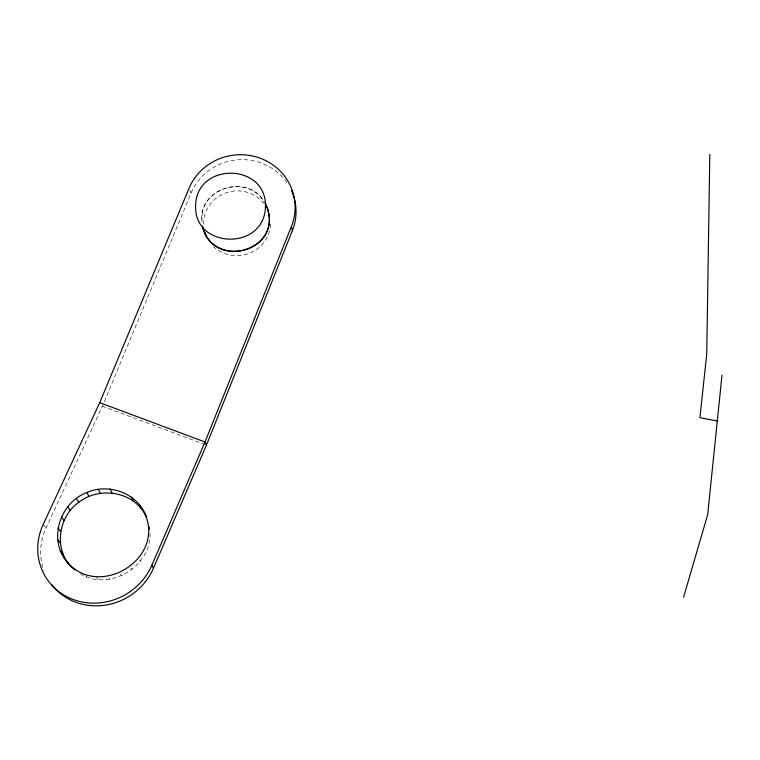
<?xml version="1.0" encoding="UTF-8"?>
<svg xmlns="http://www.w3.org/2000/svg" width="760" height="760" viewBox="0 0 760 760"><rect width="100%" height="100%" fill="white"/><g stroke="black" fill="none" stroke-linecap="round" stroke-linejoin="round"><path stroke-width="0.57" stroke-dasharray="3.8 2.85" d="M149.178 526.699C156.987 563.644 109.43 594.282 78.707 572.679M286.909 182.647A54.454 52.468 -7.3 0 0 236.056 159.98A54.454 52.468 -7.3 0 0 191.13 193.002L102.429 406.201L46.028 528.019A59.717 55.983 -30.8 0 0 43.975 570.769M205.371 444.647L102.429 406.201L101.07 404.434M43.197 524.438L46.028 528.019M85.633 575.529L86.811 577.039M96.548 577.41L98.211 579.652M109.041 577.752L110.086 579.244M120.621 574.351L121.581 575.861M263.663 201.02L265.363 203.737M131.014 568.214L131.917 569.753M139.536 559.769L140.382 561.355M189.839 190.247L191.13 193.002M148.96 527.089L149.748 528.865M270.588 224.228A33.573 32.376 -8.3 0 1 248.577 253.602A33.573 32.376 -8.3 0 1 212.296 245.385M203.518 224.209A33.573 32.376 -8.3 0 1 226.129 192.764A33.573 32.376 -8.3 0 1 263.853 203.518M202.502 211.46L201.818 222.005C197.648 189.667 245.632 173.118 263.093 200.118C247.931 177.355 208.591 184.851 202.502 211.46"/><path stroke-width="1.14" d="M709.811 154.423L706.743 354.017L699.922 417.667L717.297 420.992M75.04 570.01C53.076 553.28 56.981 517.494 78.784 502.322C99.845 485.792 135.299 491.578 146.328 517.114M68.514 563.692C47.348 541.605 59.157 502.949 86.782 492.528C109.231 482.647 138.291 493.458 146.49 517.151M722 375.126L707.683 514.644L683.601 597.16M291.394 226.546L205.01 441.997L151.915 565.117A60.429 56.62 -30.5 0 1 73.084 599.44A60.429 56.62 -30.5 0 1 43.197 524.438L99.712 402.676L188.974 188.413A55.1 53.067 -7.2 0 1 260.309 158.251A55.1 53.067 -7.2 0 1 291.394 226.546L292.353 230.689L206.473 445.065L153.453 568.223A59.717 55.983 -30.8 0 1 105.839 605.055A59.717 55.983 -30.8 0 1 51.68 584.668M99.712 402.676L205.01 441.997L206.473 445.065M65.939 560.519C96.624 600.029 164.644 560.681 145.284 514.406M60.258 550.62L62.899 553.897M57.541 539.505L60.211 542.915M57.941 527.962L60.6 531.506M61.418 516.781L64.03 520.448M67.706 506.73L70.234 510.492M76.361 498.465L78.784 502.322M86.782 492.528L89.072 496.442M98.268 489.307L100.415 493.259M110.038 488.993L112.052 492.945M151.915 565.117L153.453 568.223M131.394 496.983L133.161 500.84M139.564 504.744L141.236 508.516M206.321 236.559A33.573 32.376 -8.3 0 1 204.288 230.527M291.451 190.598A54.454 52.468 -7.3 0 1 292.353 230.689M265.411 207.299C264.014 251.104 193.116 249.242 195.633 204.82C197.343 161.357 267.596 163.21 265.411 207.299M269.382 217.882C270.883 256.652 210.102 264.404 202.473 226.214C214.557 273.248 287.09 248.035 265.363 203.737L268.005 209.456L269.382 217.882"/></g></svg>
